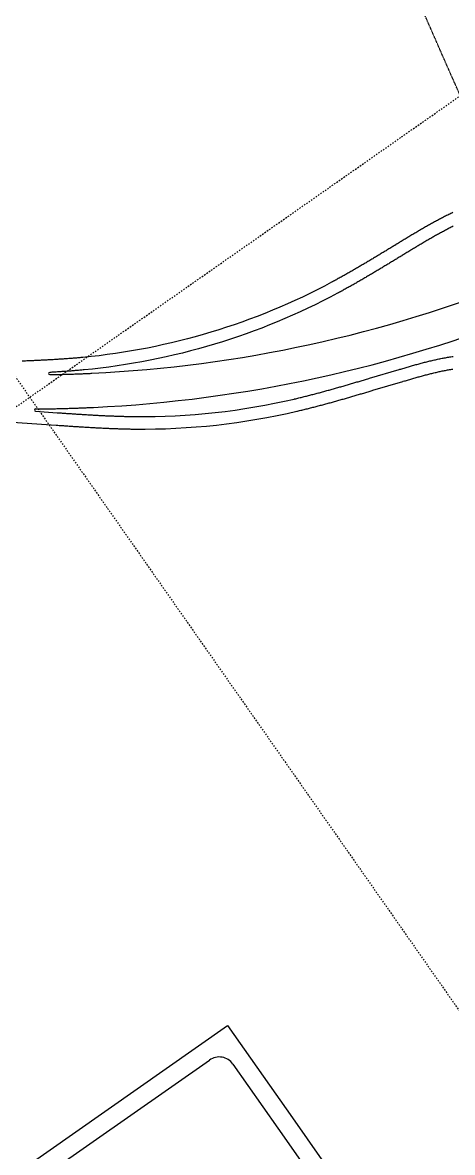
# Model space of a CAD drawing. Header units: millimetres. Extents: x 152904052 to 153933663, y 538271515 to 539240469.
# Drawn here: x 153582351 to 153586202, y 539135437 to 539145558 of the extents above; entities that cross this region are included whole.
import ezdxf

# ---------------------------------------------------------------- set-up
doc = ezdxf.new("R2010")
doc.units = ezdxf.units.MM
doc.linetypes.add('HIDDEN', pattern=[5.08, 2.54, -2.54])
doc.layers.add('BORD', color=7, linetype='Continuous')

msp = doc.modelspace()

# ---------------------------------------------------------------- linework, layer by layer
at = {"layer": 'BORD', "color": 8, "linetype": 'HIDDEN', "ltscale": 5}
for p, q in [((153496404.5, 539081976.6), (153619277.3, 539168013)), ((153565208.2, 539166776.7), (153616830.1, 539093053))]:
    msp.add_line(p, q, dxfattribs=at)
at = {"layer": 'BORD', "color": 137, "linetype": 'HIDDEN', "flags": 128}
msp.add_lwpolyline([(153588306.1, 539140667.8), (153586944.4, 539143466.6, -0.0098581), (153586115.2, 539145260.2), (153580829.7, 539157310)], format="xyb", dxfattribs=at)
at = {"layer": 'BORD', "color": 137, "ltscale": 10, "flags": 128}
for points in [[(153586206.1, 539143856.8), (153586196.8, 539143852.4), (153586187.5, 539143847.8), (153586178.2, 539143843.3), (153586169, 539143838.7), (153586159.8, 539143834.1), (153586150.6, 539143829.5), (153586141.4, 539143824.9), (153586132.2, 539143820.2), (153586123.1, 539143815.5), (153586113.9, 539143810.8), (153586104.8, 539143806), (153586095.7, 539143801.3), (153586086.6, 539143796.5), (153586077.6, 539143791.7), (153586068.5, 539143786.8), (153586059.5, 539143782), (153586050.5, 539143777.1), (153586041.5, 539143772.2), (153586032.6, 539143767.3), (153586023.6, 539143762.4), (153586014.7, 539143757.4), (153586005.7, 539143752.5), (153585996.8, 539143747.5), (153585987.9, 539143742.5), (153585979.1, 539143737.5), (153585970.2, 539143732.4), (153585961.4, 539143727.4), (153585952.5, 539143722.4), (153585943.7, 539143717.3), (153585934.9, 539143712.2), (153585926.1, 539143707.1), (153585917.3, 539143702), (153585908.6, 539143696.9), (153585899.8, 539143691.8), (153585891.1, 539143686.7), (153585882.3, 539143681.5), (153585873.6, 539143676.4), (153585864.9, 539143671.2), (153585856.2, 539143666), (153585847.5, 539143660.9), (153585838.9, 539143655.7), (153585830.2, 539143650.5), (153585821.6, 539143645.3), (153585812.9, 539143640.1), (153585804.3, 539143634.9), (153585795.7, 539143629.7), (153585787, 539143624.5), (153585778.4, 539143619.3), (153585769.8, 539143614.1), (153585761.2, 539143608.9), (153585752.7, 539143603.7), (153585744.1, 539143598.5), (153585735.5, 539143593.2), (153585726.9, 539143588), (153585718.4, 539143582.8), (153585709.8, 539143577.6), (153585701.3, 539143572.4), (153585692.7, 539143567.2), (153585690.8, 539143566), (153585684.2, 539143562), (153585675.6, 539143556.8), (153585667.1, 539143551.6), (153585658.6, 539143546.4), (153585650, 539143541.2), (153585641.5, 539143536), (153585633, 539143530.8), (153585624.5, 539143525.6), (153585615.9, 539143520.4), (153585607.4, 539143515.2), (153585598.9, 539143510), (153585590.4, 539143504.9), (153585581.8, 539143499.7), (153585573.3, 539143494.5), (153585564.8, 539143489.3), (153585556.3, 539143484.2), (153585547.7, 539143479), (153585539.2, 539143473.9), (153585530.7, 539143468.7), (153585522.2, 539143463.6), (153585513.6, 539143458.4), (153585505.1, 539143453.3), (153585496.6, 539143448.2), (153585488.1, 539143443.1), (153585479.5, 539143438), (153585471, 539143432.8), (153585462.5, 539143427.7), (153585454, 539143422.7), (153585445.4, 539143417.6), (153585436.9, 539143412.5), (153585428.4, 539143407.4), (153585419.8, 539143402.4), (153585411.3, 539143397.3), (153585402.7, 539143392.3), (153585394.2, 539143387.2), (153585385.7, 539143382.2), (153585377.1, 539143377.2), (153585368.6, 539143372.2), (153585360, 539143367.2), (153585351.4, 539143362.2), (153585342.9, 539143357.2), (153585334.4, 539143352.2), (153585325.8, 539143347.3), (153585317.2, 539143342.3), (153585308.7, 539143337.4), (153585300.1, 539143332.4), (153585291.5, 539143327.5), (153585282.9, 539143322.6), (153585274.4, 539143317.7), (153585265.8, 539143312.8), (153585257.2, 539143308), (153585248.6, 539143303.1), (153585240, 539143298.3), (153585231.4, 539143293.4), (153585222.8, 539143288.6), (153585214.1, 539143283.8), (153585205.5, 539143279), (153585196.9, 539143274.2), (153585188.3, 539143269.4), (153585179.6, 539143264.7), (153585171, 539143259.9), (153585162.4, 539143255.2), (153585153.7, 539143250.5), (153585145.1, 539143245.8), (153585136.4, 539143241.1), (153585127.7, 539143236.4), (153585120, 539143232.3, -0.0995904), (153582891.2, 539142558.8), (153582882.5, 539142558), (153582872.7, 539142557.1), (153582862.9, 539142556.2), (153582853.1, 539142555.3), (153582843.3, 539142554.5), (153582833.5, 539142553.6), (153582823.7, 539142552.8), (153582813.8, 539142552), (153582804, 539142551.2), (153582794.2, 539142550.4), (153582784.3, 539142549.6), (153582774.5, 539142548.8), (153582764.7, 539142548.1), (153582754.8, 539142547.3), (153582745, 539142546.6), (153582735.1, 539142545.9), (153582725.3, 539142545.2), (153582715.4, 539142544.5), (153582705.6, 539142543.8), (153582695.7, 539142543.2), (153582685.8, 539142542.5), (153582676, 539142541.9), (153582666.1, 539142541.2), (153582656.2, 539142540.6), (153582646.3, 539142540), (153582636.5, 539142539.4), (153582626.5, 539142538.8), (153582616.6, 539142538.2), (153582606.7, 539142537.7), (153582596.8, 539142537.1), (153582587, 539142536.5), (153582577.1, 539142536), (153582567.2, 539142535.5), (153582557.3, 539142534.9), (153582547.3, 539142534.4), (153582537.4, 539142533.9), (153582527.5, 539142533.4), (153582517.6, 539142532.9), (153582507.7, 539142532.4), (153582497.8, 539142531.9), (153582487.8, 539142531.5), (153582477.9, 539142531), (153582468, 539142530.5), (153582458.1, 539142530.1), (153582448.1, 539142529.6), (153582438.2, 539142529.2), (153582428.2, 539142528.7), (153582418.3, 539142528.3), (153582408.4, 539142527.9), (153582398.4, 539142527.4), (153582388.5, 539142527), (153582378.5, 539142526.6), (153582368.6, 539142526.2), (153582358.6, 539142525.7), (153582348.6, 539142525.3)], [(153586209.9, 539143734), (153586201, 539143729.5), (153586192.1, 539143725), (153586183.2, 539143720.5), (153586174.4, 539143715.9), (153586165.5, 539143711.4), (153586156.7, 539143706.8), (153586147.9, 539143702.1), (153586139.1, 539143697.5), (153586130.3, 539143692.8), (153586121.5, 539143688.1), (153586112.7, 539143683.4), (153586103.9, 539143678.7), (153586095.2, 539143673.9), (153586086.4, 539143669.1), (153586077.7, 539143664.3), (153586069, 539143659.5), (153586060.3, 539143654.6), (153586051.6, 539143649.8), (153586042.9, 539143644.9), (153586034.2, 539143640), (153586025.5, 539143635.1), (153586016.9, 539143630.1), (153586008.2, 539143625.2), (153585999.6, 539143620.2), (153585990.9, 539143615.2), (153585982.3, 539143610.2), (153585973.7, 539143605.2), (153585965, 539143600.2), (153585956.4, 539143595.2), (153585947.8, 539143590.1), (153585939.2, 539143585), (153585930.6, 539143580), (153585922.1, 539143574.9), (153585913.5, 539143569.8), (153585904.9, 539143564.7), (153585896.3, 539143559.6), (153585887.7, 539143554.4), (153585879.2, 539143549.3), (153585870.6, 539143544.1), (153585862.1, 539143539), (153585853.5, 539143533.8), (153585845, 539143528.7), (153585836.4, 539143523.5), (153585827.9, 539143518.3), (153585819.3, 539143513.1), (153585810.8, 539143508), (153585802.2, 539143502.8), (153585793.7, 539143497.6), (153585785.2, 539143492.4), (153585776.6, 539143487.2), (153585768.1, 539143482), (153585759.6, 539143476.8), (153585751, 539143471.6), (153585749.1, 539143470.4), (153585742.5, 539143466.4), (153585733.9, 539143461.1), (153585725.4, 539143455.9), (153585716.9, 539143450.7), (153585708.3, 539143445.5), (153585699.8, 539143440.3), (153585691.2, 539143435.1), (153585682.7, 539143429.9), (153585674.2, 539143424.7), (153585665.6, 539143419.5), (153585657.1, 539143414.3), (153585648.5, 539143409.1), (153585640, 539143403.9), (153585631.4, 539143398.8), (153585622.8, 539143393.6), (153585614.3, 539143388.4), (153585605.7, 539143383.2), (153585597.2, 539143378), (153585588.6, 539143372.9), (153585580, 539143367.7), (153585571.5, 539143362.5), (153585562.9, 539143357.4), (153585554.3, 539143352.2), (153585545.7, 539143347), (153585537.1, 539143341.9), (153585528.6, 539143336.8), (153585520, 539143331.6), (153585511.4, 539143326.5), (153585502.8, 539143321.4), (153585494.2, 539143316.2), (153585485.6, 539143311.1), (153585476.9, 539143306), (153585468.3, 539143300.9), (153585459.7, 539143295.8), (153585451.1, 539143290.7), (153585442.5, 539143285.7), (153585433.8, 539143280.6), (153585425.2, 539143275.5), (153585416.5, 539143270.5), (153585407.9, 539143265.4), (153585399.2, 539143260.4), (153585390.6, 539143255.4), (153585381.9, 539143250.3), (153585373.2, 539143245.3), (153585364.6, 539143240.3), (153585355.9, 539143235.3), (153585347.2, 539143230.3), (153585338.5, 539143225.4), (153585329.8, 539143220.4), (153585321.1, 539143215.4), (153585312.4, 539143210.5), (153585303.6, 539143205.6), (153585294.9, 539143200.7), (153585286.2, 539143195.7), (153585277.4, 539143190.8), (153585268.7, 539143186), (153585259.9, 539143181.1), (153585251.2, 539143176.2), (153585242.4, 539143171.4), (153585233.6, 539143166.5), (153585224.8, 539143161.7), (153585216, 539143156.9), (153585207.2, 539143152.1), (153585198.4, 539143147.3), (153585189.6, 539143142.6), (153585180.8, 539143137.8), (153585173, 539143133.6, -0.0995904), (153582901.8, 539142447.3), (153582893, 539142446.5), (153582883, 539142445.6), (153582873, 539142444.7), (153582863, 539142443.8), (153582853, 539142442.9), (153582843, 539142442), (153582833.1, 539142441.2), (153582823.1, 539142440.3), (153582813.1, 539142439.5), (153582803.1, 539142438.7), (153582793.1, 539142437.9), (153582783.1, 539142437.2), (153582773.1, 539142436.4), (153582763.1, 539142435.6), (153582753.1, 539142434.9), (153582743.1, 539142434.2), (153582733.1, 539142433.5), (153582723.2, 539142432.8), (153582713.2, 539142432.1), (153582703.2, 539142431.4), (153582693.2, 539142430.8), (153582683.2, 539142430.1), (153582673.2, 539142429.5), (153582663.2, 539142428.8), (153582653.2, 539142428.2), (153582643.2, 539142427.6), (153582633.2, 539142427), (153582623.2, 539142426.4), (153582613.2, 539142425.8), (153582603.2, 539142425.3), (153582594, 539142424.8)], [(153582594, 539142424.8, 0.9816068), (153582594.7, 539142404.8)]]:
    msp.add_lwpolyline(points, format="xyb", dxfattribs=at)
at = {"layer": 'BORD', "color": 137, "flags": 128}
for points in [[(153582594.7, 539142404.8), (153582600.6, 539142404.9), (153582610.5, 539142405.1), (153582620.4, 539142405.3), (153582630.3, 539142405.5), (153582640.2, 539142405.7), (153582650.1, 539142405.9), (153582659.9, 539142406.1), (153582669.8, 539142406.4), (153582679.7, 539142406.6), (153582689.6, 539142406.9), (153582699.5, 539142407.1), (153582709.4, 539142407.4), (153582719.2, 539142407.6), (153582729.1, 539142407.9), (153582739, 539142408.2), (153582748.9, 539142408.5), (153582758.8, 539142408.8), (153582768.6, 539142409.1), (153582778.5, 539142409.4), (153582788.4, 539142409.7), (153582798.3, 539142410.1), (153582808.1, 539142410.4), (153582818, 539142410.8), (153582827.9, 539142411.1), (153582837.8, 539142411.5), (153582847.6, 539142411.8), (153582857.5, 539142412.2), (153582867.4, 539142412.6), (153582877.2, 539142413), (153582887.1, 539142413.4), (153582897, 539142413.8), (153582906.8, 539142414.2), (153582916.7, 539142414.6), (153582926.6, 539142415.1), (153582936.4, 539142415.5), (153582946.3, 539142416), (153582956.2, 539142416.4), (153582966, 539142416.9), (153582972.3, 539142417.2, 0.0834374), (153586808.8, 539143253.1)], [(153582468.3, 539142097), (153582474.9, 539142097.1), (153582485, 539142097.2), (153582495.1, 539142097.3), (153582505.2, 539142097.4), (153582515.3, 539142097.5), (153582525.4, 539142097.7), (153582535.5, 539142097.8), (153582545.6, 539142097.9), (153582555.7, 539142098.1), (153582565.8, 539142098.2), (153582575.9, 539142098.4), (153582586, 539142098.6), (153582596.2, 539142098.8), (153582606.3, 539142098.9), (153582616.4, 539142099.1), (153582626.5, 539142099.3), (153582636.6, 539142099.5), (153582646.7, 539142099.8), (153582656.8, 539142100), (153582666.9, 539142100.2), (153582677, 539142100.5), (153582687.1, 539142100.7), (153582697.3, 539142101), (153582707.4, 539142101.2), (153582717.5, 539142101.5), (153582727.6, 539142101.8), (153582737.7, 539142102), (153582747.8, 539142102.3), (153582757.9, 539142102.6), (153582768, 539142102.9), (153582778.1, 539142103.3), (153582788.3, 539142103.6), (153582798.4, 539142103.9), (153582808.5, 539142104.2), (153582818.6, 539142104.6), (153582828.7, 539142104.9), (153582838.8, 539142105.3), (153582848.9, 539142105.7), (153582859.1, 539142106.1), (153582869.2, 539142106.4), (153582879.3, 539142106.8), (153582889.4, 539142107.2), (153582899.5, 539142107.6), (153582909.6, 539142108.1), (153582919.7, 539142108.5), (153582929.9, 539142108.9), (153582940, 539142109.4), (153582950.1, 539142109.8), (153582960.2, 539142110.3), (153582970.3, 539142110.7), (153582980.4, 539142111.2), (153582986.9, 539142111.5, 0.0834374), (153586922.6, 539142969.1)], [(153582467.7, 539142077), (153582660.8, 539142063.7), (153582665.8, 539142063.4), (153582675.8, 539142062.7), (153582685.8, 539142062), (153582695.8, 539142061.3), (153582705.7, 539142060.7), (153582715.7, 539142060), (153582725.7, 539142059.3), (153582735.7, 539142058.6), (153582745.6, 539142057.9), (153582755.6, 539142057.3), (153582765.6, 539142056.6), (153582775.6, 539142055.9), (153582785.5, 539142055.2), (153582795.5, 539142054.6), (153582805.5, 539142053.9), (153582815.4, 539142053.2), (153582825.4, 539142052.6), (153582835.4, 539142051.9), (153582845.4, 539142051.3), (153582855.3, 539142050.6), (153582865.3, 539142050), (153582875.3, 539142049.4), (153582885.3, 539142048.7), (153582895.2, 539142048.1), (153582905.2, 539142047.5), (153582915.2, 539142046.9), (153582925.1, 539142046.3), (153582935.1, 539142045.7), (153582945.1, 539142045.1), (153582955.1, 539142044.5), (153582965, 539142043.9), (153582975, 539142043.3), (153582985, 539142042.8), (153582995, 539142042.2), (153583004.9, 539142041.7), (153583014.9, 539142041.1), (153583024.9, 539142040.6), (153583034.8, 539142040.1), (153583044.8, 539142039.6), (153583054.8, 539142039.1), (153583064.8, 539142038.6), (153583074.7, 539142038.1), (153583084.7, 539142037.6), (153583094.7, 539142037.1), (153583104.7, 539142036.7), (153583114.6, 539142036.2), (153583124.6, 539142035.8), (153583134.6, 539142035.4), (153583144.5, 539142035), (153583154.5, 539142034.6), (153583164.5, 539142034.2), (153583174.5, 539142033.8), (153583184.4, 539142033.4), (153583194.4, 539142033.1), (153583204.4, 539142032.7), (153583214.4, 539142032.4), (153583224.3, 539142032.1), (153583234.3, 539142031.8), (153583244.3, 539142031.5), (153583254.3, 539142031.2), (153583264.2, 539142031), (153583274.2, 539142030.7), (153583284.2, 539142030.5), (153583294.2, 539142030.3), (153583304.1, 539142030.1), (153583314.1, 539142029.9), (153583324.1, 539142029.7), (153583334.1, 539142029.6), (153583344, 539142029.4), (153583354, 539142029.3), (153583359.4, 539142029.3, 0.0600869), (153584784.1, 539142186.1), (153584788.2, 539142187.1), (153584797.9, 539142189.3), (153584807.7, 539142191.6), (153584817.4, 539142194), (153584827.1, 539142196.3), (153584836.8, 539142198.6), (153584846.4, 539142201), (153584856.1, 539142203.4), (153584865.8, 539142205.8), (153584875.5, 539142208.2), (153584885.2, 539142210.6), (153584894.9, 539142213), (153584904.5, 539142215.5), (153584914.2, 539142217.9), (153584923.9, 539142220.4), (153584933.5, 539142222.9), (153584943.2, 539142225.4), (153584952.9, 539142227.9), (153584962.5, 539142230.4), (153584972.2, 539142233), (153584981.8, 539142235.5), (153584991.5, 539142238.1), (153585001.1, 539142240.7), (153585010.8, 539142243.2), (153585020.4, 539142245.8), (153585030, 539142248.4), (153585039.7, 539142251.1), (153585049.3, 539142253.7), (153585059, 539142256.3), (153585068.6, 539142259), (153585078.2, 539142261.6), (153585087.8, 539142264.3), (153585097.5, 539142266.9), (153585107.1, 539142269.6), (153585116.7, 539142272.3), (153585126.3, 539142275), (153585135.9, 539142277.7), (153585145.5, 539142280.4), (153585155.1, 539142283.1), (153585164.8, 539142285.9), (153585174.4, 539142288.6), (153585184, 539142291.3), (153585193.6, 539142294.1), (153585203.2, 539142296.8), (153585212.8, 539142299.6), (153585222.4, 539142302.4), (153585232, 539142305.1), (153585241.6, 539142307.9), (153585251.2, 539142310.7), (153585260.8, 539142313.5), (153585270.4, 539142316.3), (153585280, 539142319.1), (153585289.6, 539142321.9), (153585299.1, 539142324.7), (153585308.7, 539142327.5), (153585318.3, 539142330.3), (153585327.9, 539142333.1), (153585337.5, 539142335.9), (153585347.1, 539142338.8), (153585356.7, 539142341.6), (153585366.3, 539142344.4), (153585375.9, 539142347.2), (153585385.4, 539142350.1), (153585395, 539142352.9), (153585404.6, 539142355.7), (153585414.2, 539142358.6), (153585423.8, 539142361.4), (153585433.4, 539142364.3), (153585443, 539142367.1), (153585452.6, 539142369.9), (153585458.5, 539142371.7), (153585725.1, 539142450.7), (153585730.6, 539142452.3), (153585740.2, 539142455.2), (153585749.8, 539142458), (153585759.4, 539142460.8), (153585769, 539142463.7), (153585778.6, 539142466.5), (153585788.2, 539142469.3), (153585797.8, 539142472.1), (153585807.4, 539142474.9), (153585817, 539142477.7), (153585826.7, 539142480.5), (153585836.3, 539142483.3), (153585845.9, 539142486.1), (153585855.6, 539142488.8), (153585865.2, 539142491.5), (153585874.9, 539142494.3), (153585884.5, 539142496.9), (153585894.2, 539142499.6), (153585903.9, 539142502.3), (153585913.5, 539142504.9), (153585923.2, 539142507.5), (153585932.9, 539142510.1), (153585942.6, 539142512.7), (153585952.4, 539142515.2), (153585962.1, 539142517.7), (153585971.8, 539142520.2), (153585981.6, 539142522.6), (153585991.3, 539142525.1), (153586001.1, 539142527.4), (153586010.9, 539142529.8), (153586020.7, 539142532.1), (153586030.5, 539142534.4), (153586040.3, 539142536.6), (153586050.1, 539142538.8), (153586059.9, 539142541), (153586069.7, 539142543.1), (153586079.6, 539142545.2), (153586089.5, 539142547.2), (153586099.3, 539142549.2), (153586109.2, 539142551.1), (153586119.1, 539142553), (153586129, 539142554.9), (153586138.9, 539142556.7), (153586148.9, 539142558.4), (153586158.8, 539142560.1), (153586168.7, 539142561.7), (153586178.7, 539142563.3), (153586188.7, 539142564.8), (153586198.7, 539142566.3), (153586208.7, 539142567.7)], [(153581002, 539142065.7), (153582653.1, 539141952), (153582658.1, 539141951.7), (153582668.1, 539141951), (153582678.1, 539141950.3), (153582688.1, 539141949.6), (153582698.1, 539141948.9), (153582708, 539141948.2), (153582718, 539141947.6), (153582728, 539141946.9), (153582738, 539141946.2), (153582748, 539141945.5), (153582758, 539141944.8), (153582768, 539141944.2), (153582778, 539141943.5), (153582788, 539141942.8), (153582798, 539141942.2), (153582808, 539141941.5), (153582818.1, 539141940.8), (153582828.1, 539141940.2), (153582838.1, 539141939.5), (153582848.1, 539141938.9), (153582858.1, 539141938.2), (153582868.2, 539141937.6), (153582878.2, 539141937), (153582888.2, 539141936.3), (153582898.3, 539141935.7), (153582908.3, 539141935.1), (153582918.3, 539141934.5), (153582928.4, 539141933.9), (153582938.4, 539141933.3), (153582948.5, 539141932.7), (153582958.5, 539141932.1), (153582968.6, 539141931.5), (153582978.6, 539141931), (153582988.7, 539141930.4), (153582998.8, 539141929.8), (153583008.8, 539141929.3), (153583018.9, 539141928.8), (153583029, 539141928.2), (153583039, 539141927.7), (153583049.1, 539141927.2), (153583059.2, 539141926.7), (153583069.3, 539141926.2), (153583079.4, 539141925.7), (153583089.5, 539141925.3), (153583099.6, 539141924.8), (153583109.7, 539141924.3), (153583119.8, 539141923.9), (153583129.9, 539141923.5), (153583140, 539141923.1), (153583150.1, 539141922.6), (153583160.2, 539141922.3), (153583170.3, 539141921.9), (153583180.4, 539141921.5), (153583190.5, 539141921.1), (153583200.7, 539141920.8), (153583210.8, 539141920.5), (153583220.9, 539141920.1), (153583231, 539141919.8), (153583241.2, 539141919.6), (153583251.3, 539141919.3), (153583261.4, 539141919), (153583271.6, 539141918.8), (153583281.7, 539141918.5), (153583291.8, 539141918.3), (153583302, 539141918.1), (153583312.1, 539141917.9), (153583322.3, 539141917.7), (153583332.4, 539141917.6), (153583342.6, 539141917.5), (153583352.7, 539141917.3), (153583358.2, 539141917.3, 0.0600869), (153584809.6, 539142077), (153584813.8, 539142078), (153584823.7, 539142080.3), (153584833.6, 539142082.7), (153584843.5, 539142085), (153584853.3, 539142087.4), (153584863.2, 539142089.8), (153584873.1, 539142092.2), (153584882.9, 539142094.6), (153584892.8, 539142097.1), (153584902.6, 539142099.5), (153584912.4, 539142102), (153584922.3, 539142104.4), (153584932.1, 539142106.9), (153584941.9, 539142109.4), (153584951.7, 539142111.9), (153584961.5, 539142114.5), (153584971.3, 539142117), (153584981.1, 539142119.5), (153584990.9, 539142122.1), (153585000.7, 539142124.7), (153585010.5, 539142127.3), (153585020.3, 539142129.8), (153585030, 539142132.5), (153585039.8, 539142135.1), (153585049.6, 539142137.7), (153585059.3, 539142140.3), (153585069.1, 539142143), (153585078.8, 539142145.6), (153585088.5, 539142148.3), (153585098.2, 539142150.9), (153585108, 539142153.6), (153585117.7, 539142156.3), (153585127.4, 539142159), (153585137.1, 539142161.7), (153585146.8, 539142164.4), (153585156.5, 539142167.2), (153585166.2, 539142169.9), (153585175.9, 539142172.6), (153585185.6, 539142175.4), (153585195.3, 539142178.1), (153585205, 539142180.9), (153585214.7, 539142183.6), (153585224.4, 539142186.4), (153585234.1, 539142189.2), (153585243.7, 539142192), (153585253.4, 539142194.7), (153585263.1, 539142197.5), (153585272.7, 539142200.3), (153585282.4, 539142203.1), (153585292, 539142205.9), (153585301.7, 539142208.7), (153585311.3, 539142211.6), (153585320.9, 539142214.4), (153585330.6, 539142217.2), (153585340.2, 539142220), (153585349.8, 539142222.8), (153585359.5, 539142225.7), (153585369.1, 539142228.5), (153585378.7, 539142231.3), (153585388.3, 539142234.2), (153585398, 539142237), (153585407.6, 539142239.8), (153585417.2, 539142242.7), (153585426.8, 539142245.5), (153585436.4, 539142248.3), (153585446, 539142251.2), (153585455.6, 539142254), (153585465.2, 539142256.9), (153585474.8, 539142259.7), (153585484.4, 539142262.6), (153585490.3, 539142264.3), (153585756.9, 539142343.3), (153585762.4, 539142344.9), (153585772, 539142347.8), (153585781.6, 539142350.6), (153585791.1, 539142353.4), (153585800.7, 539142356.3), (153585810.2, 539142359.1), (153585819.8, 539142361.9), (153585829.3, 539142364.7), (153585838.7, 539142367.4), (153585848.2, 539142370.2), (153585857.7, 539142372.9), (153585867.2, 539142375.7), (153585876.7, 539142378.4), (153585886.1, 539142381.1), (153585895.6, 539142383.7), (153585905.1, 539142386.4), (153585914.5, 539142389), (153585923.9, 539142391.6), (153585933.4, 539142394.2), (153585942.8, 539142396.8), (153585952.2, 539142399.3), (153585961.7, 539142401.9), (153585971.1, 539142404.3), (153585980.5, 539142406.8), (153585989.9, 539142409.2), (153585999.3, 539142411.6), (153586008.7, 539142414), (153586018.1, 539142416.3), (153586027.5, 539142418.6), (153586036.8, 539142420.8), (153586046.2, 539142423.1), (153586055.6, 539142425.2), (153586065, 539142427.4), (153586074.3, 539142429.5), (153586083.7, 539142431.5), (153586093.1, 539142433.6), (153586102.4, 539142435.5), (153586111.8, 539142437.5), (153586121.2, 539142439.3), (153586130.5, 539142441.2), (153586139.9, 539142443), (153586149.2, 539142444.7), (153586158.6, 539142446.4), (153586167.9, 539142448), (153586177.2, 539142449.6), (153586186.6, 539142451.1), (153586195.9, 539142452.6), (153586205.2, 539142454)], [(153582468.3, 539142097, 0.9619688), (153582467.7, 539142077)]]:
    msp.add_lwpolyline(points, format="xyb", dxfattribs=at)
at = {"layer": 'BORD', "color": 133}
msp.add_lwpolyline([(153580916.6, 539133048.6, 0.0606364), (153580627.3, 539133591.4), (153580397.7, 539133919.2), (153584188.5, 539136573.7), (153584768.3, 539135745.6)], format="xyb", dxfattribs=at)
at = {"layer": 'BORD', "color": 133, "flags": 128}
for points in [[(153582617.4, 539135278.2), (153584026.3, 539136264.8)], [(153584235.2, 539136228), (153584637.3, 539135653.9)], [(153584768.3, 539135745.6), (153585752.7, 539134339.9)], [(153584637.3, 539135653.9), (153585587.2, 539134297.3)]]:
    msp.add_lwpolyline(points, dxfattribs=at)
msp.add_lwpolyline([(153584235.2, 539136228, 0.4142136), (153584026.3, 539136264.8)], format="xyb", dxfattribs=at)

doc.saveas('drawing.dxf')
